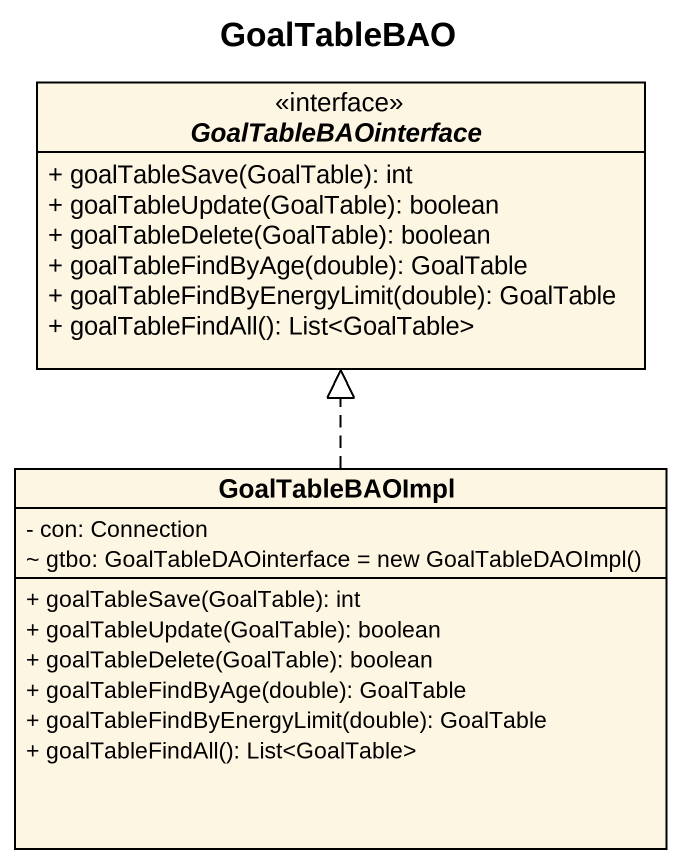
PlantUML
@startuml
title GoalTableBAO
hide circle
hide empty members
skinparam classAttributeIconSize 0
interface GoalTableBAOinterface <<interface>> {
  + goalTableSave(GoalTable): int
  + goalTableUpdate(GoalTable): boolean
  + goalTableDelete(GoalTable): boolean
  + goalTableFindByAge(double): GoalTable
  + goalTableFindByEnergyLimit(double): GoalTable
  + goalTableFindAll(): List<GoalTable>
}
class GoalTableBAOImpl {
  - con: Connection
  {field} ~ gtbo: GoalTableDAOinterface = new GoalTableDAOImpl()
  + goalTableSave(GoalTable): int
  + goalTableUpdate(GoalTable): boolean
  + goalTableDelete(GoalTable): boolean
  + goalTableFindByAge(double): GoalTable
  + goalTableFindByEnergyLimit(double): GoalTable
  + goalTableFindAll(): List<GoalTable>
}
GoalTableBAOImpl .up.|> GoalTableBAOinterface
@enduml
